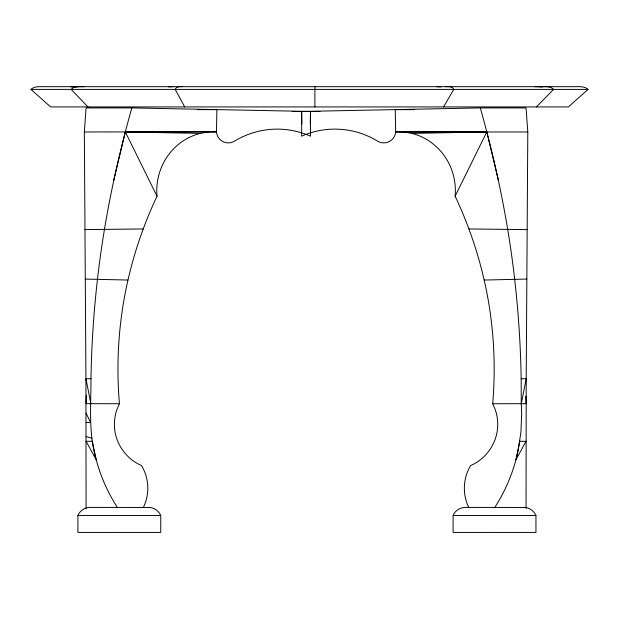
<?xml version="1.0" encoding="UTF-8"?>
<svg xmlns="http://www.w3.org/2000/svg" width="619" height="619" viewBox="0 0 619 619"><rect width="100%" height="100%" fill="white"/><g stroke="black" fill="none" stroke-linecap="round" stroke-linejoin="round"><path stroke-width="0.93" d="M117.564 507.758A168.871 168.871 0 0 1 96.2 459.731C88.385 433.385 90.978 405.755 90.985 378.72A1024.012 1023.996 7.2 0 1 97.493 279.076C104.062 221.176 116.024 163.989 131.832 107.923L310.498 111.466L310.498 136.172A81.987 81.987 0 0 0 234.5 141.163A11.862 11.862 0 0 1 216.472 131.785L206.862 131.785M526.057 508.253L526.22 378.72A1024.012 0.812 -89.6 0 1 526.846 279.076L527.798 131.979L526.057 107.923L480.313 107.923L301.646 111.466L301.646 136.172A81.987 81.987 0 0 1 377.644 141.163A11.862 11.862 0 0 0 395.673 131.785L405.275 131.785M86.08 508.253L85.925 378.72A1024.012 0.812 89.6 0 0 85.29 279.076L84.346 131.979L216.472 131.785L216.898 109.64L197.608 109.64M310.251 123.962L310.498 111.466M314.854 106.925L314.947 86.683M84.346 131.979L86.08 107.923L131.832 107.923M494.581 507.758A168.871 168.871 0 0 0 515.937 459.731L518.126 450.562L520.95 431.938L521.685 413.113L521.268 403.696L526.22 378.72L521.159 378.72A1024.012 1023.996 -7.2 0 0 514.644 279.076C508.075 221.176 496.121 163.989 480.313 107.923M208.348 131.986L200.339 133.371A59.006 56.987 89.8 0 0 157.025 196.215C141.805 228.365 130.81 262.479 124.396 297.46A402.652 402.443 10.4 0 0 119.452 403.727L116.999 409.352A44.785 44.785 0 0 0 114.5 427.474C115.575 443.916 126.369 459.128 141.534 465.558A44.212 44.212 0 0 1 143.415 507.402M113.679 180.539L125.355 131.979L216.472 131.785M30.95 89.399C34.687 85.701 41.295 86.861 46.208 86.683L572.792 86.683C577.705 86.861 584.313 85.701 588.05 89.399L568.397 106.925L50.603 106.925L30.95 89.399L588.05 89.399M77.901 515.488C79.905 510.675 84.927 507.356 90.142 507.402L149.806 507.464C154.557 507.905 158.913 511.085 160.754 515.488L160.754 532.425L77.901 532.417L77.901 515.488L160.754 515.488M453.093 515.488C455.104 510.675 460.126 507.356 465.333 507.402L525.005 507.464C529.756 507.905 534.104 511.085 535.953 515.488L535.953 532.425L453.093 532.417L453.093 515.488L535.953 515.488M468.73 507.402A44.212 44.212 0 0 1 470.61 465.558C485.776 459.128 496.57 443.916 497.637 427.474A44.785 44.785 0 0 0 495.146 409.352L492.685 403.727A402.652 402.443 -10.4 0 0 487.749 297.46C481.334 262.479 470.339 228.365 455.12 196.215L486.782 131.979L395.673 131.785L395.239 109.64L414.529 109.64M443.583 106.925L453.766 89.399C452.698 86.412 448.504 86.505 445.858 86.683M536.387 106.925L553.61 89.399C550.57 85.809 544.542 86.807 540.24 86.683M168.53 86.908L173.142 86.683M70.968 86.908L78.76 86.683M436.426 86.683L440.72 86.908M534.793 86.683L542.406 86.908M484.19 280.043L526.846 279.076M395.673 131.785L403.789 131.986L411.797 133.371L486.782 131.979L498.457 180.539M143.175 228.953L84.973 229.61M492.685 403.727L526.057 403.696A402.652 2.329 88.2 0 0 525.833 396.261M292.168 111.466L319.977 111.466M403.789 131.986L527.798 131.979M527.164 229.61L468.97 228.953M85.29 279.076L127.947 280.043M90.985 378.72L85.925 378.72L90.877 403.696L119.452 403.727M90.877 403.696L86.08 403.696A402.652 2.329 -88.2 0 1 86.343 395.324M86.08 422.529L90.56 422.529L86.08 413.113M200.339 133.371L125.355 131.979L157.025 196.215M525.005 507.464L523.713 507.464M149.806 507.464L148.514 507.464M84.207 86.683C80.006 86.792 74.071 85.832 71.146 89.399L87.968 106.925M182.574 86.683C180.067 86.459 176.098 86.513 175.216 89.399L184.686 106.925M86.08 436.612L91.952 438.144M301.646 111.466L301.886 123.962M521.159 378.72L521.268 403.696M411.797 133.371A59.006 56.987 -89.8 0 1 455.12 196.215M519.798 441.285L515.937 459.731L526.057 441.285L519.798 441.285M92.339 441.285L86.08 441.285L96.2 459.731L92.339 441.285"/></g></svg>
